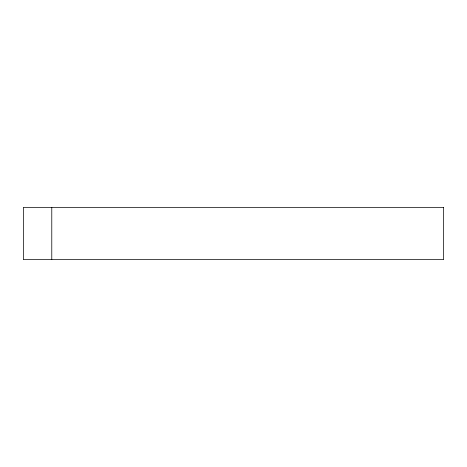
<?xml version="1.0" encoding="UTF-8"?>
<svg xmlns="http://www.w3.org/2000/svg" width="467" height="467" viewBox="0 0 467 467"><rect width="100%" height="100%" fill="white"/><g stroke="black" fill="none" stroke-linecap="round" stroke-linejoin="round"><path stroke-width="0.7" d="M51.779 207.377L51.779 259.623M443.65 207.377L23.35 207.377L23.35 259.623L443.65 259.623L443.65 207.377"/></g></svg>
